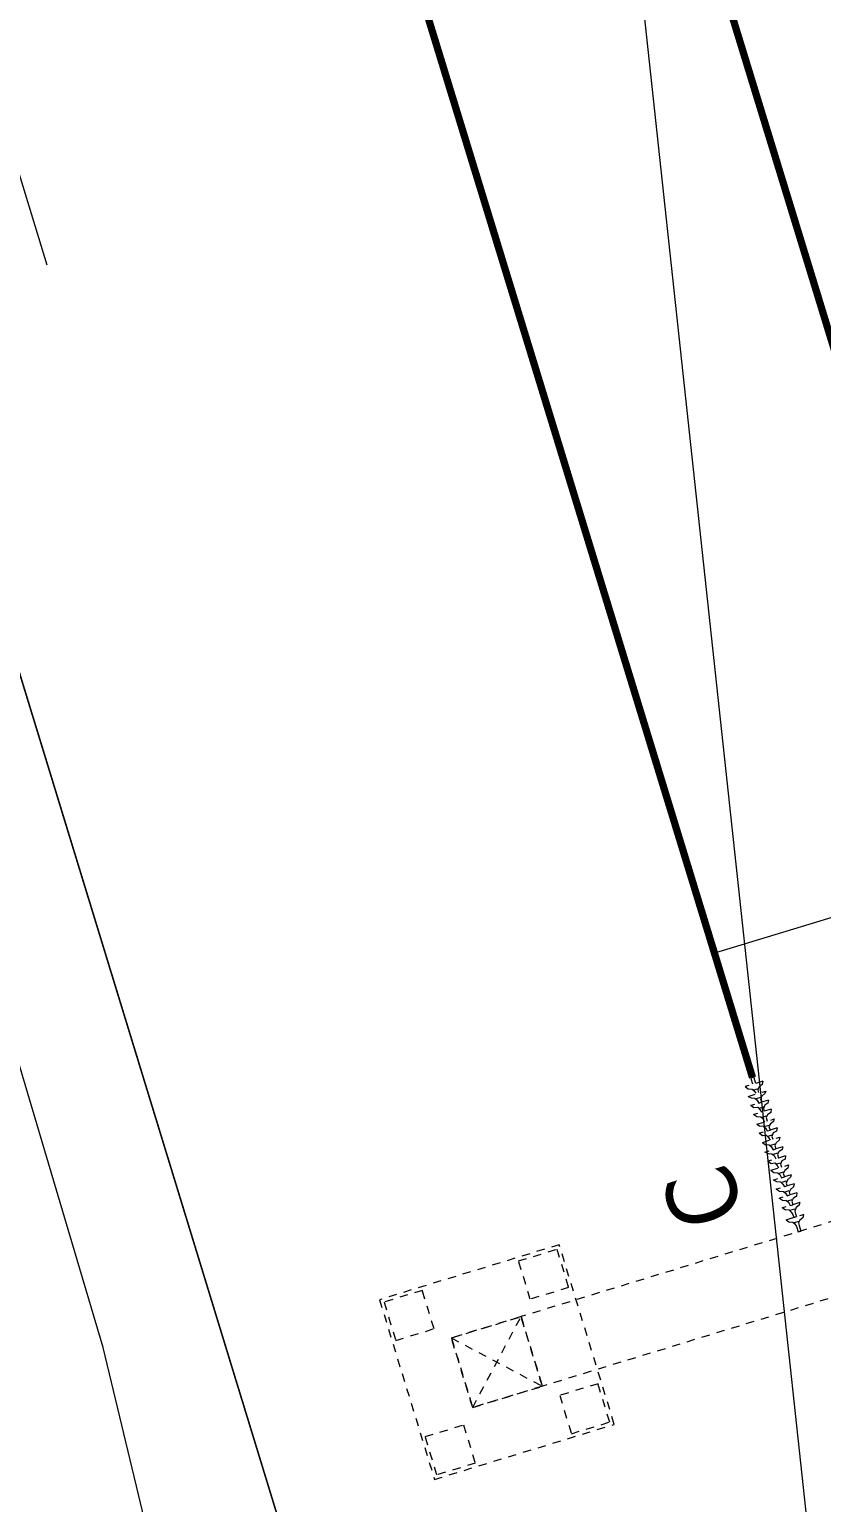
# Model space of a CAD drawing. Header units: metres. Extents: x 0 to 551036, y 0 to 1845929.
# Drawn here: x 547430.16 to 547441.04, y 1841869.74 to 1841889.98 of the extents above; entities that cross this region are included whole.
import ezdxf

# ---------------------------------------------------------------- set-up
doc = ezdxf.new("R2010")
doc.units = ezdxf.units.M
doc.header["$MEASUREMENT"] = 0
for name, pattern in [('02 Xref HH1 MBXD$0$HIDDEN', [0.375, 0.25, -0.125]), ('02 Xref HH1 NDK$0$HIDDEN', [0.375, 0.25, -0.125]), ('02 Xref KB1 MBTB$0$DASHED2', [0.375, 0.25, -0.125]), ('02 Xref KB1 MBTB$0$HIDDEN', [0.375, 0.25, -0.125]), ('DGN Style 2', [126.567841, 75.940705, -50.627136])]:
    doc.linetypes.add(name, pattern=pattern)
for name, color, linetype, lineweight in [('_0', 7, 'Continuous', 0), ('C-TINN-BNDY', 7, 'Continuous', 0), ('Level 1', 7, 'Continuous', 0), ('Level 10', 7, 'Continuous', 0), ('Level 30', 7, 'Continuous', 0), ('Level 59', 7, 'Continuous', 0), ('Level 61', 7, 'Continuous', 0)]:
    doc.layers.add(name, color=color, linetype=linetype, lineweight=lineweight)
doc.styles.add('Tahoma-R', font='tahoma.ttf')

# ---------------------------------------------------------------- blocks, each defined once
blk = doc.blocks.new('YL')
at = {"color": 251, "linetype": '02 Xref HH1 NDK$0$HIDDEN', "lineweight": -2, "ltscale": 4500}
for p, q in [((-933392, 2746396, 0), (-923392, 2736396, 0)), ((-923392, 2746396, 0), (-933392, 2736396, 0)), ((-933392, 2576396, 0), (-933392, 2736396, 0)), ((-923392, 2576396, 0), (-923392, 2736396, 0)), ((-933392, 2576396, 0), (-923392, 2566396, 0)), ((-923392, 2576396, 0), (-933392, 2566396, 0))]:
    blk.add_line(p, q, dxfattribs=at)
at = {"color": 251, "linetype": '02 Xref HH1 NDK$0$HIDDEN', "lineweight": -2, "ltscale": 4500, "elevation": 0}
for points in [[(-941302, 2728486), (-915482, 2728486), (-915482, 2754306), (-941302, 2754306), (-941302, 2728486)], [(-940802, 2753806), (-935302, 2753806), (-935302, 2748306), (-940802, 2748306), (-940802, 2753806)], [(-915982, 2753806), (-921482, 2753806), (-921482, 2748306), (-915982, 2748306), (-915982, 2753806)], [(-923392, 2736396), (-933392, 2736396), (-933392, 2746396), (-923392, 2746396), (-923392, 2736396)], [(-933392, 2736396), (-923392, 2736396), (-923392, 2746396), (-933392, 2746396), (-933392, 2736396)], [(-940802, 2728986), (-935302, 2728986), (-935302, 2734486), (-940802, 2734486), (-940802, 2728986)], [(-915982, 2728986), (-921482, 2728986), (-921482, 2734486), (-915982, 2734486), (-915982, 2728986)], [(-941302, 2584306), (-915482, 2584306), (-915482, 2558486), (-941302, 2558486), (-941302, 2584306)], [(-940802, 2583806), (-935302, 2583806), (-935302, 2578306), (-940802, 2578306), (-940802, 2583806)], [(-915982, 2583806), (-921482, 2583806), (-921482, 2578306), (-915982, 2578306), (-915982, 2583806)], [(-923392, 2566396), (-933392, 2566396), (-933392, 2576396), (-923392, 2576396), (-923392, 2566396)], [(-923392, 2576396), (-933392, 2576396), (-933392, 2566396), (-923392, 2566396), (-923392, 2576396)], [(-933392, 2576396), (-923392, 2576396), (-923392, 2566396), (-933392, 2566396), (-933392, 2576396)], [(-940802, 2558986), (-935302, 2558986), (-935302, 2564486), (-940802, 2564486), (-940802, 2558986)], [(-915982, 2558986), (-921482, 2558986), (-921482, 2564486), (-915982, 2564486), (-915982, 2558986)]]:
    blk.add_lwpolyline(points, close=True, dxfattribs=at)
at = {"color": 251, "linetype": '02 Xref HH1 NDK$0$HIDDEN', "elevation": 0}
for points in [[(-928392, 2659678), (-928392, 2663497), (-928392, 2649295)], [(-933392, 2656396), (-923392, 2656396)]]:
    blk.add_lwpolyline(points, dxfattribs=at)
blk = doc.blocks.new('PM')
at = {"color": 251, "linetype": '02 Xref HH1 NDK$0$HIDDEN', "lineweight": 0, "ltscale": 200}
for p, q in [((449130, 3256596, 0), (448361, 3256596, 0)), ((450833, 3256596, 0), (450432, 3256596, 0)), ((449130, 3256195, 0), (448361, 3256195, 0)), ((450833, 3256195, 0), (450432, 3256195, 0))]:
    blk.add_line(p, q, dxfattribs=at)
at = {"color": 251, "linetype": '02 Xref HH1 NDK$0$HIDDEN', "lineweight": 0, "ltscale": 200, "elevation": 0}
for points in [[(448361, 3256596), (448361, 3256195)], [(450432, 3257698), (450032, 3257398), (449831, 3256897), (449531, 3256696), (449130, 3256596)], [(449731, 3256696), (449731, 3256095)], [(450432, 3257698), (450432, 3255194)], [(450432, 3256596), (450432, 3256195)], [(452135, 3257698), (451835, 3257398), (451635, 3256897), (451234, 3256696), (450833, 3256596)], [(451534, 3256696), (451534, 3256095)], [(452135, 3257698), (452135, 3257798)], [(452135, 3255194), (452135, 3257698)], [(453538, 3257698), (453137, 3257398), (452937, 3256897), (452636, 3256696), (452135, 3256596)], [(452135, 3256596), (452135, 3256195)], [(452837, 3256696), (452837, 3256095)], [(453438, 3257698), (453538, 3257698)], [(453438, 3255194), (453538, 3255194), (453538, 3257698)], [(454840, 3257698), (454440, 3257398), (454239, 3256897), (453939, 3256696), (453538, 3256596)], [(453538, 3256596), (453538, 3256195)], [(454139, 3256696), (454139, 3256095)], [(454840, 3257698), (454840, 3257798)], [(456143, 3257698), (455842, 3257398), (455642, 3256897), (455241, 3256696), (454840, 3256596)], [(454840, 3255194), (454840, 3257698)], [(456143, 3255194), (455842, 3255394), (455642, 3255895), (455241, 3256195), (454840, 3256195), (454840, 3256596)], [(455542, 3256696), (455542, 3256095)], [(456143, 3257698), (456143, 3257798)], [(457545, 3257698), (457145, 3257398), (456944, 3256897), (456644, 3256696), (456143, 3256596)], [(456143, 3255194), (456143, 3257698)], [(456143, 3256596), (456143, 3256195)], [(456143, 3256596), (456143, 3256195)], [(456844, 3256696), (456844, 3256095)], [(458848, 3257698), (458447, 3257398), (458347, 3256897), (457946, 3256696), (457545, 3256596)], [(457545, 3257698), (457545, 3255194)], [(458147, 3256696), (458147, 3256095)], [(458848, 3257698), (458848, 3257798)], [(458848, 3257698), (458848, 3257798)], [(458848, 3255194), (458848, 3257698)], [(460150, 3257698), (459850, 3257398), (459649, 3256897), (459349, 3256696), (458848, 3256596)], [(459549, 3256696), (459549, 3256095)], [(460150, 3257698), (460150, 3257798)], [(461553, 3257698), (461152, 3257398), (460952, 3256897), (460651, 3256696), (460150, 3256596)], [(460150, 3255194), (460150, 3257698)], [(460150, 3256596), (460150, 3256195)], [(460150, 3256596), (460150, 3256195)], [(460852, 3256696), (460852, 3256095)], [(462855, 3257698), (462454, 3257398), (462354, 3256897), (461954, 3256696), (461553, 3256596)], [(461553, 3257698), (461553, 3255194)], [(462154, 3256696), (462154, 3256095)], [(462855, 3257698), (462855, 3257798)], [(462855, 3255194), (462855, 3257698)], [(464158, 3257698), (463857, 3257398), (463657, 3256897), (463356, 3256696), (462855, 3256596)], [(462855, 3256596), (462855, 3256195)], [(463556, 3256696), (463556, 3256095)], [(465560, 3257698), (465159, 3257398), (464959, 3256897), (464659, 3256696), (464158, 3256596)], [(464158, 3257698), (464158, 3255194)], [(464859, 3256696), (464859, 3256095)], [(465560, 3257698), (465560, 3257798)], [(465560, 3257698), (465560, 3257798)], [(465560, 3255194), (465560, 3257698)], [(466863, 3257698), (466462, 3257398), (466362, 3256897), (465961, 3256696), (465560, 3256596)], [(466161, 3256696), (466161, 3256095)], [(466863, 3257698), (466863, 3257798)], [(468165, 3257698), (467864, 3257398), (467664, 3256897), (467364, 3256696), (466863, 3256596)], [(466863, 3255194), (466863, 3257698)], [(466863, 3256596), (466863, 3256195)], [(466863, 3256596), (466863, 3256195)], [(467564, 3256696), (467564, 3256095)], [(468165, 3257698), (468165, 3255194)], [(469568, 3257698), (469167, 3257398), (468966, 3256897), (468666, 3256696), (468265, 3256596)], [(468788, 3256724), (468788, 3256056)], [(469568, 3255194), (469568, 3257698)], [(469568, 3256596), (470369, 3256596)], [(470458, 3256168), (470458, 3256613)], [(450432, 3255194), (450032, 3255394), (449831, 3255895), (449531, 3256195), (449130, 3256195)], [(450432, 3255194), (450432, 3255294)], [(452135, 3255194), (451835, 3255394), (451635, 3255895), (451234, 3256195), (450833, 3256195)], [(453538, 3255194), (453137, 3255394), (452937, 3255895), (452636, 3256195), (452135, 3256195)], [(454840, 3255194), (454440, 3255394), (454239, 3255895), (453939, 3256195), (453538, 3256195)], [(457545, 3255194), (457145, 3255394), (456944, 3255895), (456644, 3256195), (456143, 3256195)], [(458848, 3255194), (458447, 3255394), (458347, 3255895), (457946, 3256195), (457545, 3256195)], [(460150, 3255194), (459850, 3255394), (459649, 3255895), (459349, 3256195), (458848, 3256195)], [(458848, 3255194), (458848, 3255294)], [(461553, 3255194), (461152, 3255394), (460952, 3255895), (460651, 3256195), (460150, 3256195)], [(462855, 3255194), (462454, 3255394), (462354, 3255895), (461954, 3256195), (461553, 3256195)], [(464158, 3255194), (463857, 3255394), (463657, 3255895), (463356, 3256195), (462855, 3256195)], [(465560, 3255194), (465159, 3255394), (464959, 3255895), (464659, 3256195), (464158, 3256195)], [(466863, 3255194), (466462, 3255394), (466362, 3255895), (465961, 3256195), (465560, 3256195)], [(465560, 3255194), (465560, 3255294)], [(468165, 3255194), (467864, 3255394), (467664, 3255895), (467364, 3256195), (466863, 3256195)], [(469568, 3255194), (469167, 3255394), (468966, 3255895), (468666, 3256195), (468265, 3256195)], [(469568, 3256195), (470369, 3256195)]]:
    blk.add_lwpolyline(points, dxfattribs=at)
blk = doc.blocks.new('Substation')
at = {"color": 251, "linetype": '02 Xref KB1 MBTB$0$HIDDEN', "lineweight": 13, "ltscale": 5000, "const_width": 1, "elevation": 0}
for points in [[(3138566.423, 2124528.782), (3139022.228, 2124528.781)], [(3138566.423, 2124488.787), (3139022.228, 2124488.787)]]:
    blk.add_lwpolyline(points, dxfattribs=at)
at = {"color": 251, "linetype": '02 Xref KB1 MBTB$0$DASHED2', "ltscale": 2000, "elevation": 0}
blk.add_lwpolyline([(3138584.242, 2124446.232), (3138584.28, 2124528.767)], dxfattribs=at)
at = {"layer": 'Level 61', "color": 4, "elevation": 0, "flags": 128}
blk.add_lwpolyline([(3139659.324, 2123583.794), (3139659.324, 2123395.794), (3138439.324, 2123395.794), (3138439.324, 2124608.804), (3139659.324, 2124608.804), (3139659.324, 2123643.794)], dxfattribs=at)
at = {"xscale": 0.001, "yscale": 0.001, "zscale": 0.001}
blk.add_blockref('YL', (3139467.716, 2121832.398, 0), dxfattribs=at)
at = {"linetype": '02 Xref HH1 MBXD$0$HIDDEN', "xscale": 0.001, "yscale": 0.001, "zscale": 0.001}
blk.add_blockref('PM', (3138095.963, 2121272.398, 0), dxfattribs=at)
at = {"layer": 'Level 59', "color": 251, "style": 'Tahoma-R'}
blk.add_text('C', height=9.6, dxfattribs=at).set_placement((3138548.667, 2124535.321, 0))

msp = doc.modelspace()

# ---------------------------------------------------------------- linework, layer by layer
at = {"layer": 'C-TINN-BNDY', "color": 34, "linetype": 'Continuous', "lineweight": 13, "flags": 128}
msp.add_lwpolyline([(547434.15978, 1841859.42669), (547431.16916, 1841871.87051), (547429.93737, 1841876.02449)], dxfattribs=at)

# ---------------------------------------------------------------- next in the draw order: block references
at = {"layer": '_0', "xscale": 0.1, "yscale": 0.1, "zscale": 0.1, "rotation": 107.0123114188912}
msp.add_blockref('Substation', (842423.72785, 1603911.5666), dxfattribs=at)

# ---------------------------------------------------------------- next in the draw order: linework, layer by layer
at = {"layer": 'Level 1', "color": 7, "linetype": 'DGN Style 2', "flags": 128}
msp.add_lwpolyline([(547549.65226, 1841897.89963), (547515.12807, 1842010.73616), (547402.95994, 1841976.41657), (547437.48403, 1841863.58004), (547549.65226, 1841897.89963)], close=True, dxfattribs=at)
at = {"layer": 'Level 10', "color": 5, "linetype": 'Continuous', "lineweight": 0, "flags": 128}
msp.add_lwpolyline([(547440.24, 1841924.51), (547434.31, 1841912.49), (547437.98, 1841895.94), (547441.5627, 1841862.7364), (547441.9, 1841859.61), (547446.57, 1841846.02)], dxfattribs=at)
at = {"layer": 'Level 30', "color": 1, "flags": 128}
msp.add_lwpolyline([(547552.1499, 1841896.5723), (547516.4554, 1842013.2338), (547400.4623, 1841977.7439), (547436.1567, 1841861.0824), (547552.1499, 1841896.5723)], dxfattribs=at)

doc.saveas('drawing.dxf')
